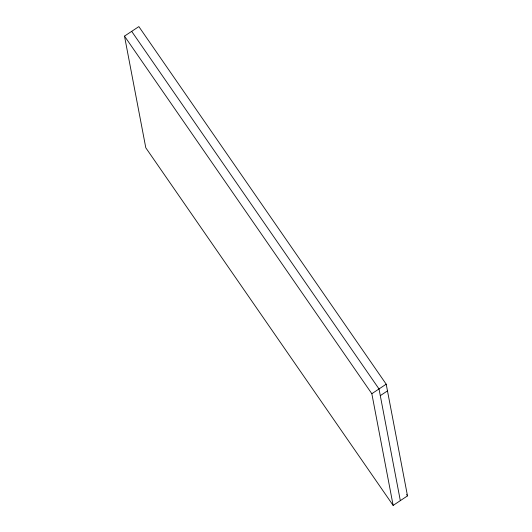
<?xml version="1.0" encoding="UTF-8"?>
<svg xmlns="http://www.w3.org/2000/svg" width="532" height="532" viewBox="0 0 532 532"><rect width="100%" height="100%" fill="white"/><g stroke="black" fill="none" stroke-linecap="round" stroke-linejoin="round"><path stroke-width="0.8" d="M124.495 36.116L138.859 26.6L386.199 384.19L407.505 495.884L393.141 505.4L145.801 147.81L124.495 36.116L371.835 393.707L393.141 505.4M371.835 393.707L386.199 384.19M380.294 395.648L387.476 390.894M131.677 31.361L379.017 388.952L400.323 500.639M406.561 494.521L407.505 495.884"/></g></svg>
